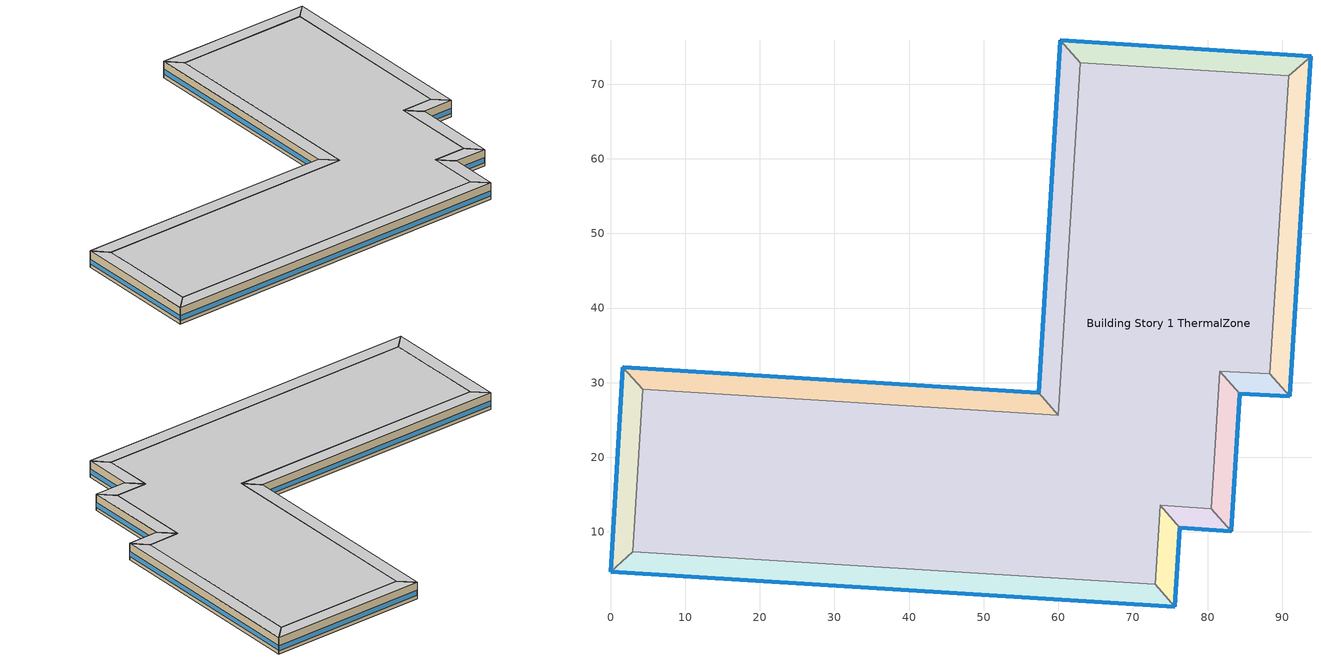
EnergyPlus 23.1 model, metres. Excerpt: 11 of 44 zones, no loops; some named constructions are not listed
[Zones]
Building Story 1 ThermalZone
 floor ground (Typical Insulated Carpeted 8in Slab Floor): 90.86,71.1 88.35,31.19 81.66,31.53 80.51,13.11 73.64,13.55 72.97,3 3,7.31 4.32,29.1 60.01,25.66 62.93,72.85 z0
 wall adiabatic (Typical Interior Wall): 62.93,72.85 60.01,25.66 4.32,29.1 3,7.31 72.97,3 73.64,13.55 80.51,13.11 81.66,31.53 88.35,31.19 90.86,71.1 62.93,72.85 z0:3.6
 ceiling adiabatic (Typical Interior Ceiling): 62.93,72.85 60.01,25.66 4.32,29.1 3,7.31 72.97,3 73.64,13.55 80.51,13.11 81.66,31.53 88.35,31.19 90.86,71.1 z3.6
Building Story 1 ThermalZone 1
 floor ground (Typical Insulated Carpeted 8in Slab Floor): 93.86,73.74 91.02,28.21 88.35,31.19 90.86,71.1 z0
 wall outside (Typical Insulated Steel Framed Exterior Wall R-20.41): 91.02,28.21 93.86,73.74 z0:3.6
 wall adiabatic (Typical Interior Wall): 93.86,73.74 90.86,71.1 88.35,31.19 91.02,28.21 z0:3.6
 window (U 0.48 SHGC 0.40 Dbl Ref-D Clr 6mm/13mm): 91.02,28.24 93.86,73.72 z0.76:1.84
 ceiling adiabatic (Typical Interior Ceiling): 90.86,71.1 88.35,31.19 91.02,28.21 93.86,73.74 z3.6
Building Story 1 ThermalZone 10
 floor ground (Typical Insulated Carpeted 8in Slab Floor): 60.29,75.85 93.86,73.74 90.86,71.1 62.93,72.85 z0
 wall outside (Typical Insulated Steel Framed Exterior Wall R-20.41): 93.86,73.74 60.29,75.85 z0:3.6
 wall adiabatic (Typical Interior Wall): 60.29,75.85 62.93,72.85 90.86,71.1 93.86,73.74 z0:3.6
 window (U 0.48 SHGC 0.40 Dbl Ref-D Clr 6mm/13mm): 93.84,73.75 60.31,75.85 z0.76:1.84
 ceiling adiabatic (Typical Interior Floor): 62.93,72.85 90.86,71.1 93.86,73.74 60.29,75.85 z3.6
Building Story 1 ThermalZone 2
 floor ground (Typical Insulated Carpeted 8in Slab Floor): 91.02,28.21 84.32,28.54 81.66,31.53 88.35,31.19 z0
 wall outside (Typical Insulated Steel Framed Exterior Wall R-20.41): 84.32,28.54 91.02,28.21 z0:3.6
 wall adiabatic (Typical Interior Wall): 91.02,28.21 88.35,31.19 81.66,31.53 84.32,28.54 z0:3.6
 window (U 0.48 SHGC 0.40 Dbl Ref-D Clr 6mm/13mm): 84.34,28.54 90.99,28.21 z0.76:1.85
 ceiling adiabatic (Typical Interior Ceiling): 88.35,31.19 81.66,31.53 84.32,28.54 91.02,28.21 z3.6
Building Story 1 ThermalZone 3
 floor ground (Typical Insulated Carpeted 8in Slab Floor): 84.32,28.54 83.15,10.11 80.51,13.11 81.66,31.53 z0
 wall outside (Typical Insulated Steel Framed Exterior Wall R-20.41): 83.15,10.11 84.32,28.54 z0:3.6
 wall adiabatic (Typical Interior Wall): 84.32,28.54 81.66,31.53 80.51,13.11 83.15,10.11 z0:3.6
 window (U 0.48 SHGC 0.40 Dbl Ref-D Clr 6mm/13mm): 83.15,10.13 84.32,28.52 z0.76:1.84
 ceiling adiabatic (Typical Interior Ceiling): 81.66,31.53 80.51,13.11 83.15,10.11 84.32,28.54 z3.6
Building Story 1 ThermalZone 4
 floor ground (Typical Insulated Carpeted 8in Slab Floor): 83.15,10.11 76.28,10.55 73.64,13.55 80.51,13.11 z0
 wall outside (Typical Insulated Steel Framed Exterior Wall R-20.41): 76.28,10.55 83.15,10.11 z0:3.6
 wall adiabatic (Typical Interior Wall): 83.15,10.11 80.51,13.11 73.64,13.55 76.28,10.55 z0:3.6
 window (U 0.48 SHGC 0.40 Dbl Ref-D Clr 6mm/13mm): 76.31,10.55 83.12,10.11 z0.76:1.85
 ceiling adiabatic (Typical Interior Floor): 80.51,13.11 73.64,13.55 76.28,10.55 83.15,10.11 z3.6
Building Story 1 ThermalZone 5
 floor ground (Typical Insulated Carpeted 8in Slab Floor): 76.28,10.55 75.61,0 72.97,3 73.64,13.55 z0
 wall outside (Typical Insulated Steel Framed Exterior Wall R-20.41): 75.61,0 76.28,10.55 z0:3.6
 wall adiabatic (Typical Interior Wall): 76.28,10.55 73.64,13.55 72.97,3 75.61,0 z0:3.6
 window (U 0.48 SHGC 0.40 Dbl Ref-D Clr 6mm/13mm): 75.61,0.03 76.28,10.53 z0.76:1.85
 ceiling adiabatic (Typical Interior Floor): 73.64,13.55 72.97,3 75.61,0 76.28,10.55 z3.6
Building Story 1 ThermalZone 6
 floor ground (Typical Insulated Carpeted 8in Slab Floor): 75.61,0 0,4.66 3,7.31 72.97,3 z0
 wall outside (Typical Insulated Steel Framed Exterior Wall R-20.41): 0,4.66 75.61,0 z0:3.6
 wall adiabatic (Typical Interior Wall): 75.61,0 72.97,3 3,7.31 0,4.66 z0:3.6
 window (U 0.48 SHGC 0.40 Dbl Ref-D Clr 6mm/13mm): 0.03,4.66 75.59,0 z0.76:1.84
 ceiling adiabatic (Typical Interior Floor): 72.97,3 3,7.31 0,4.66 75.61,0 z3.6
Building Story 1 ThermalZone 7
 floor ground (Typical Insulated Carpeted 8in Slab Floor): 0,4.66 1.67,32.1 4.32,29.1 3,7.31 z0
 wall outside (Typical Insulated Steel Framed Exterior Wall R-20.41): 1.67,32.1 0,4.66 z0:3.6
 wall adiabatic (Typical Interior Wall): 0,4.66 3,7.31 4.32,29.1 1.67,32.1 z0:3.6
 window (U 0.48 SHGC 0.40 Dbl Ref-D Clr 6mm/13mm): 1.67,32.07 0,4.69 z0.76:1.84
 ceiling adiabatic (Typical Interior Floor): 3,7.31 4.32,29.1 1.67,32.1 0,4.66 z3.6
Building Story 1 ThermalZone 8
 floor ground (Typical Insulated Carpeted 8in Slab Floor): 1.67,32.1 57.36,28.65 60.01,25.66 4.32,29.1 z0
 wall outside (Typical Insulated Steel Framed Exterior Wall R-20.41): 57.36,28.65 1.67,32.1 z0:3.6
 wall adiabatic (Typical Interior Wall): 1.67,32.1 4.32,29.1 60.01,25.66 57.36,28.65 z0:3.6
 window (U 0.48 SHGC 0.40 Dbl Ref-D Clr 6mm/13mm): 57.33,28.66 1.7,32.09 z0.76:1.84
 ceiling adiabatic (Typical Interior Floor): 4.32,29.1 60.01,25.66 57.36,28.65 1.67,32.1 z3.6
Building Story 1 ThermalZone 9
 floor ground (Typical Insulated Carpeted 8in Slab Floor): 57.36,28.65 60.29,75.85 62.93,72.85 60.01,25.66 z0
 wall outside (Typical Insulated Steel Framed Exterior Wall R-20.41): 60.29,75.85 57.36,28.65 z0:3.6
 wall adiabatic (Typical Interior Wall): 57.36,28.65 60.01,25.66 62.93,72.85 60.29,75.85 z0:3.6
 window (U 0.48 SHGC 0.40 Dbl Ref-D Clr 6mm/13mm): 60.29,75.83 57.36,28.68 z0.76:1.84
 ceiling adiabatic (Typical Interior Floor): 60.01,25.66 62.93,72.85 60.29,75.85 57.36,28.65 z3.6
[Building]
bld_31: Terrain=City
[Site:Location]
Laramie General Brees Field_WY_USA: Latitude {deg}=41.3149; Longitude {deg}=-105.578; Time Zone {hr}=-7; Elevation {m}=2215
[Site:GroundTemperature:FCfactorMethod]
8.6, 2.8, -4.1, -8.8, -2.2, 0.3, 6.7, 10.1, 16.5, 20.6, 19.2, 14.7
[Site:WaterMainsTemperature]
Calculation Method=Correlation; Annual Average Outdoor Air Temperature {C}=8.96667; Maximum Difference In Monthly Average Outdoor Air Temperatures {deltaC}=26.2
[SizingPeriod:DesignDay] Day of Month=21; Dry-Bulb Temperature Range Modifier Type=DefaultMultipliers; Humidity Condition Type=Wetbulb; Barometric Pressure {Pa}=98769; Rain Indicator=No; Snow Indicator=No; Daylight Saving Time Indicator=No; Begin Environment Reset Mode=FullResetAtBeginEnvironment
Name | Month | Day Type | Maximum Dry-Bulb Temperature {C} | Daily Dry-Bulb Temperature Range {deltaC} | Wetbulb or DewPoint at Maximum Dry-Bulb {C} | Wind Speed {m/s} | Wind Direction {deg} | Solar Model Indicator | ASHRAE Clear Sky Optical Depth for Beam Irradiance (taub) | ASHRAE Clear Sky Optical Depth for Diffuse Irradiance (taud) | Sky Clearness
Buffalo Niagara Intl Ap Ann Clg .4% Condns DB=>MWB 1 | 7 | SummerDesignDay | 30.3 | 9.3 | 21.8 | 5.7 | 240 | ASHRAETau | 0.462 | 2.001
Buffalo Niagara Intl Ap Ann Clg .4% Condns WB=>MDB 1 | 7 | SummerDesignDay | 27.8 | 9.3 | 23.8 | 5.7 | 240 | ASHRAETau | 0.462 | 2.001
Buffalo Niagara Intl Ap Ann Htg 99.6% Condns DB 1 | 1 | WinterDesignDay | -16.3 | 0 | -16.3 | 5.1 | 270 | ASHRAEClearSky |  |  | 0
[Material] Thermal Absorptance=0.9; Solar Absorptance=0.7
Name | Roughness | Thickness {m} | Conductivity {W/m-K} | Density {kg/m3} | Specific Heat {J/kg-K} | Visible Absorptance
100mm Normalweight concrete floor | MediumRough | 0.1016 | 2.31045 | 2322 | 832.557 | 0.7
25mm Stucco | Smooth | 0.0254 | 0.72 | 1856 | 840 | 0.7
5/8 in. Gypsum Board | MediumSmooth | 0.0159 | 0.16 | 800 | 1090 | 0.7
8 in. Normalweight Concrete Floor | MediumRough | 0.2032 | 2.31 | 2322 | 832 | 0.7
G01 13mm gypsum board | Smooth | 0.0127 | 0.160031 | 800.001 | 1090.73 | 0.5
[Material:NoMass] Roughness=Smooth; Thermal Absorptance=0.9; Solar Absorptance=0.7
Name | Thermal Resistance {m2-K/W} | Visible Absorptance
CP02 CARPET PAD; Typical Carpet Pad | 0.21648 | 0.8
Typical Insulation R-18.23 | 3.21036 | 0.7
[WindowMaterial:Gas]
AIR 13MM: Gas Type=Air; Thickness {m}=0.0127
[WindowMaterial:Glazing] Optical Data Type=SpectralAverage; Thickness {m}=0.006; Infrared Transmittance at Normal Incidence=0; Front Side Infrared Hemispherical Emissivity=0.84; Conductivity {W/m-K}=0.9; Dirt Correction Factor for Solar and Visible Transmittance=1; Solar Diffusing=No
Name | Solar Transmittance at Normal Incidence | Front Side Solar Reflectance at Normal Incidence | Back Side Solar Reflectance at Normal Incidence | Visible Transmittance at Normal Incidence | Front Side Visible Reflectance at Normal Incidence | Back Side Visible Reflectance at Normal Incidence | Back Side Infrared Hemispherical Emissivity
CLEAR 6MM | 0.775 | 0.071 | 0.071 | 0.881 | 0.08 | 0.08 | 0.84
REF D CLEAR 6MM | 0.429 | 0.308 | 0.379 | 0.334 | 0.453 | 0.505 | 0.82
[Construction]
Typical Insulated Carpeted 8in Slab Floor: 8 in. Normalweight Concrete Floor, Typical Carpet Pad
Typical Insulated Steel Framed Exterior Wall R-20.41: 25mm Stucco, 5/8 in. Gypsum Board, Typical Insulation R-18.23, 5/8 in. Gypsum Board
Typical Interior Ceiling: CP02 CARPET PAD, 100mm Normalweight concrete floor
Typical Interior Floor: 100mm Normalweight concrete floor, CP02 CARPET PAD
Typical Interior Wall: G01 13mm gypsum board, G01 13mm gypsum board
U 0.48 SHGC 0.40 Dbl Ref-D Clr 6mm/13mm: REF D CLEAR 6MM, AIR 13MM, CLEAR 6MM
[Zone] Multiplier=1; Part of Total Floor Area=Yes
Building Story 1 ThermalZone; Building Story 1 ThermalZone 1; Building Story 1 ThermalZone 10; Building Story 1 ThermalZone 2; Building Story 1 ThermalZone 3; Building Story 1 ThermalZone 4; Building Story 1 ThermalZone 5; Building Story 1 ThermalZone 6; Building Story 1 ThermalZone 7; Building Story 1 ThermalZone 8; Building Story 1 ThermalZone 9
[Space] Space Type=Story Ground Blended Space Type
Name | Zone
Building Story 1 Space | Building Story 1 ThermalZone
Building Story 1 Space 1 | Building Story 1 ThermalZone 1
Building Story 1 Space 10 | Building Story 1 ThermalZone 10
Building Story 1 Space 2 | Building Story 1 ThermalZone 2
Building Story 1 Space 3 | Building Story 1 ThermalZone 3
Building Story 1 Space 4 | Building Story 1 ThermalZone 4
Building Story 1 Space 5 | Building Story 1 ThermalZone 5
Building Story 1 Space 6 | Building Story 1 ThermalZone 6
Building Story 1 Space 7 | Building Story 1 ThermalZone 7
Building Story 1 Space 8 | Building Story 1 ThermalZone 8
Building Story 1 Space 9 | Building Story 1 ThermalZone 9
[InternalMass] Construction=InteriorFurnishings 1
Name | Zone or ZoneList | Space or SpaceList | Surface Area {m2}
Building Story 1 Space 2 Office OfficeLarge Data Center A  - Story Ground Mass; Building Story 1 Space 2 Office OfficeLarge Data Center C  - Story Ground Mass | Building Story 1 ThermalZone 2 | Building Story 1 Space 2 | 0.0523151
Building Story 1 Space 6 Office OfficeLarge Data Center A  - Story Ground Mass; Building Story 1 Space 6 Office OfficeLarge Data Center C  - Story Ground Mass | Building Story 1 ThermalZone 6 | Building Story 1 Space 6 | 0.565582
Building Story 1 Space Office OfficeLarge Data Center A  - Story Ground Mass; Building Story 1 Space Office OfficeLarge Data Center C  - Story Ground Mass | Building Story 1 ThermalZone | Building Story 1 Space | 7.89487
Building Story 1 Space 1 Office OfficeLarge Data Center A  - Story Ground Mass; Building Story 1 Space 1 Office OfficeLarge Data Center C  - Story Ground Mass | Building Story 1 ThermalZone 1 | Building Story 1 Space 1 | 0.33284
Building Story 1 Space 4 Office OfficeLarge Data Center A  - Story Ground Mass; Building Story 1 Space 4 Office OfficeLarge Data Center C  - Story Ground Mass | Building Story 1 ThermalZone 4 | Building Story 1 Space 4 | 0.0532982
Building Story 1 Space 3 Office OfficeLarge Data Center A  - Story Ground Mass; Building Story 1 Space 3 Office OfficeLarge Data Center C  - Story Ground Mass | Building Story 1 ThermalZone 3 | Building Story 1 Space 3 | 0.143468
Building Story 1 Space 7 Office OfficeLarge Data Center A  - Story Ground Mass; Building Story 1 Space 7 Office OfficeLarge Data Center C  - Story Ground Mass | Building Story 1 ThermalZone 7 | Building Story 1 Space 7 | 0.19108
Building Story 1 Space 5 Office OfficeLarge Data Center A  - Story Ground Mass; Building Story 1 Space 5 Office OfficeLarge Data Center C  - Story Ground Mass | Building Story 1 ThermalZone 5 | Building Story 1 Space 5 | 0.0819838
Building Story 1 Space 8 Office OfficeLarge Data Center A  - Story Ground Mass; Building Story 1 Space 8 Office OfficeLarge Data Center C  - Story Ground Mass | Building Story 1 ThermalZone 8 | Building Story 1 Space 8 | 0.43233
Building Story 1 Space 9 Office OfficeLarge Data Center A  - Story Ground Mass; Building Story 1 Space 9 Office OfficeLarge Data Center C  - Story Ground Mass | Building Story 1 ThermalZone 9 | Building Story 1 Space 9 | 0.366481
Building Story 1 Space 10 Office OfficeLarge Data Center A  - Story Ground Mass; Building Story 1 Space 10 Office OfficeLarge Data Center C  - Story Ground Mass | Building Story 1 ThermalZone 10 | Building Story 1 Space 10 | 0.238804
Building Story 1 Space 2 Office OfficeLarge Data Center B  - Story Ground Mass | Building Story 1 ThermalZone 2 | Building Story 1 Space 2 | 0.469636
Building Story 1 Space 6 Office OfficeLarge Data Center B  - Story Ground Mass | Building Story 1 ThermalZone 6 | Building Story 1 Space 6 | 5.07727
Building Story 1 Space Office OfficeLarge Data Center B  - Story Ground Mass | Building Story 1 ThermalZone | Building Story 1 Space | 70.8729
Building Story 1 Space 1 Office OfficeLarge Data Center B  - Story Ground Mass | Building Story 1 ThermalZone 1 | Building Story 1 Space 1 | 2.98793
Building Story 1 Space 4 Office OfficeLarge Data Center B  - Story Ground Mass | Building Story 1 ThermalZone 4 | Building Story 1 Space 4 | 0.478462
Building Story 1 Space 3 Office OfficeLarge Data Center B  - Story Ground Mass | Building Story 1 ThermalZone 3 | Building Story 1 Space 3 | 1.28792
Building Story 1 Space 7 Office OfficeLarge Data Center B  - Story Ground Mass | Building Story 1 ThermalZone 7 | Building Story 1 Space 7 | 1.71534
Building Story 1 Space 5 Office OfficeLarge Data Center B  - Story Ground Mass | Building Story 1 ThermalZone 5 | Building Story 1 Space 5 | 0.735975
Building Story 1 Space 8 Office OfficeLarge Data Center B  - Story Ground Mass | Building Story 1 ThermalZone 8 | Building Story 1 Space 8 | 3.88106
Building Story 1 Space 9 Office OfficeLarge Data Center B  - Story Ground Mass | Building Story 1 ThermalZone 9 | Building Story 1 Space 9 | 3.28993
Building Story 1 Space 10 Office OfficeLarge Data Center B  - Story Ground Mass | Building Story 1 ThermalZone 10 | Building Story 1 Space 10 | 2.14376
Building Story 1 Space 2 Office OfficeLarge Main Data Center A  - Story Ground Mass; Building Story 1 Space 2 Office OfficeLarge Main Data Center C  - Story Ground Mass | Building Story 1 ThermalZone 2 | Building Story 1 Space 2 | 0.0940558
Building Story 1 Space 6 Office OfficeLarge Main Data Center A  - Story Ground Mass; Building Story 1 Space 6 Office OfficeLarge Main Data Center C  - Story Ground Mass | Building Story 1 ThermalZone 6 | Building Story 1 Space 6 | 1.01684
Building Story 1 Space Office OfficeLarge Main Data Center A  - Story Ground Mass; Building Story 1 Space Office OfficeLarge Main Data Center C  - Story Ground Mass | Building Story 1 ThermalZone | Building Story 1 Space | 14.194
Building Story 1 Space 1 Office OfficeLarge Main Data Center A  - Story Ground Mass; Building Story 1 Space 1 Office OfficeLarge Main Data Center C  - Story Ground Mass | Building Story 1 ThermalZone 1 | Building Story 1 Space 1 | 0.598404
Building Story 1 Space 4 Office OfficeLarge Main Data Center A  - Story Ground Mass; Building Story 1 Space 4 Office OfficeLarge Main Data Center C  - Story Ground Mass | Building Story 1 ThermalZone 4 | Building Story 1 Space 4 | 0.0958234
Building Story 1 Space 3 Office OfficeLarge Main Data Center A  - Story Ground Mass; Building Story 1 Space 3 Office OfficeLarge Main Data Center C  - Story Ground Mass | Building Story 1 ThermalZone 3 | Building Story 1 Space 3 | 0.257937
Building Story 1 Space 7 Office OfficeLarge Main Data Center A  - Story Ground Mass; Building Story 1 Space 7 Office OfficeLarge Main Data Center C  - Story Ground Mass | Building Story 1 ThermalZone 7 | Building Story 1 Space 7 | 0.343537
Building Story 1 Space 5 Office OfficeLarge Main Data Center A  - Story Ground Mass; Building Story 1 Space 5 Office OfficeLarge Main Data Center C  - Story Ground Mass | Building Story 1 ThermalZone 5 | Building Story 1 Space 5 | 0.147396
Building Story 1 Space 8 Office OfficeLarge Main Data Center A  - Story Ground Mass; Building Story 1 Space 8 Office OfficeLarge Main Data Center C  - Story Ground Mass | Building Story 1 ThermalZone 8 | Building Story 1 Space 8 | 0.777275
Building Story 1 Space 9 Office OfficeLarge Main Data Center A  - Story Ground Mass; Building Story 1 Space 9 Office OfficeLarge Main Data Center C  - Story Ground Mass | Building Story 1 ThermalZone 9 | Building Story 1 Space 9 | 0.658886
Building Story 1 Space 10 Office OfficeLarge Main Data Center A  - Story Ground Mass; Building Story 1 Space 10 Office OfficeLarge Main Data Center C  - Story Ground Mass | Building Story 1 ThermalZone 10 | Building Story 1 Space 10 | 0.429339
Building Story 1 Space 2 Office OfficeLarge Main Data Center B  - Story Ground Mass | Building Story 1 ThermalZone 2 | Building Story 1 Space 2 | 0.844346
Building Story 1 Space 6 Office OfficeLarge Main Data Center B  - Story Ground Mass | Building Story 1 ThermalZone 6 | Building Story 1 Space 6 | 9.12828
Building Story 1 Space Office OfficeLarge Main Data Center B  - Story Ground Mass | Building Story 1 ThermalZone | Building Story 1 Space | 127.42
Building Story 1 Space 1 Office OfficeLarge Main Data Center B  - Story Ground Mass | Building Story 1 ThermalZone 1 | Building Story 1 Space 1 | 5.37192
Building Story 1 Space 4 Office OfficeLarge Main Data Center B  - Story Ground Mass | Building Story 1 ThermalZone 4 | Building Story 1 Space 4 | 0.860213
Building Story 1 Space 3 Office OfficeLarge Main Data Center B  - Story Ground Mass | Building Story 1 ThermalZone 3 | Building Story 1 Space 3 | 2.31552
Building Story 1 Space 7 Office OfficeLarge Main Data Center B  - Story Ground Mass | Building Story 1 ThermalZone 7 | Building Story 1 Space 7 | 3.08396
Building Story 1 Space 5 Office OfficeLarge Main Data Center B  - Story Ground Mass | Building Story 1 ThermalZone 5 | Building Story 1 Space 5 | 1.32319
Building Story 1 Space 8 Office OfficeLarge Main Data Center B  - Story Ground Mass | Building Story 1 ThermalZone 8 | Building Story 1 Space 8 | 6.97765
Building Story 1 Space 9 Office OfficeLarge Main Data Center B  - Story Ground Mass | Building Story 1 ThermalZone 9 | Building Story 1 Space 9 | 5.91487
Building Story 1 Space 10 Office OfficeLarge Main Data Center B  - Story Ground Mass | Building Story 1 ThermalZone 10 | Building Story 1 Space 10 | 3.85421
Building Story 1 Space 2 SecondarySchool Auditorium A  - Story Ground Mass; Building Story 1 Space 2 SecondarySchool Auditorium C  - Story Ground Mass | Building Story 1 ThermalZone 2 | Building Story 1 Space 2 | 0.420747
Building Story 1 Space 6 SecondarySchool Auditorium A  - Story Ground Mass; Building Story 1 Space 6 SecondarySchool Auditorium C  - Story Ground Mass | Building Story 1 ThermalZone 6 | Building Story 1 Space 6 | 4.54872
Building Story 1 Space SecondarySchool Auditorium A  - Story Ground Mass; Building Story 1 Space SecondarySchool Auditorium C  - Story Ground Mass | Building Story 1 ThermalZone | Building Story 1 Space | 63.4949
Building Story 1 Space 1 SecondarySchool Auditorium A  - Story Ground Mass; Building Story 1 Space 1 SecondarySchool Auditorium C  - Story Ground Mass | Building Story 1 ThermalZone 1 | Building Story 1 Space 1 | 2.67689
Building Story 1 Space 4 SecondarySchool Auditorium A  - Story Ground Mass; Building Story 1 Space 4 SecondarySchool Auditorium C  - Story Ground Mass | Building Story 1 ThermalZone 4 | Building Story 1 Space 4 | 0.428654
Building Story 1 Space 3 SecondarySchool Auditorium A  - Story Ground Mass; Building Story 1 Space 3 SecondarySchool Auditorium C  - Story Ground Mass | Building Story 1 ThermalZone 3 | Building Story 1 Space 3 | 1.15385
Building Story 1 Space 7 SecondarySchool Auditorium A  - Story Ground Mass; Building Story 1 Space 7 SecondarySchool Auditorium C  - Story Ground Mass | Building Story 1 ThermalZone 7 | Building Story 1 Space 7 | 1.53677
Building Story 1 Space 5 SecondarySchool Auditorium A  - Story Ground Mass; Building Story 1 Space 5 SecondarySchool Auditorium C  - Story Ground Mass | Building Story 1 ThermalZone 5 | Building Story 1 Space 5 | 0.659359
Building Story 1 Space 8 SecondarySchool Auditorium A  - Story Ground Mass; Building Story 1 Space 8 SecondarySchool Auditorium C  - Story Ground Mass | Building Story 1 ThermalZone 8 | Building Story 1 Space 8 | 3.47704
Building Story 1 Space 9 SecondarySchool Auditorium A  - Story Ground Mass; Building Story 1 Space 9 SecondarySchool Auditorium C  - Story Ground Mass | Building Story 1 ThermalZone 9 | Building Story 1 Space 9 | 2.94744
Building Story 1 Space 10 SecondarySchool Auditorium A  - Story Ground Mass; Building Story 1 Space 10 SecondarySchool Auditorium C  - Story Ground Mass | Building Story 1 ThermalZone 10 | Building Story 1 Space 10 | 1.9206
Building Story 1 Space 2 SecondarySchool Auditorium B  - Story Ground Mass | Building Story 1 ThermalZone 2 | Building Story 1 Space 2 | 3.77707
Building Story 1 Space 6 SecondarySchool Auditorium B  - Story Ground Mass | Building Story 1 ThermalZone 6 | Building Story 1 Space 6 | 40.8342
Building Story 1 Space SecondarySchool Auditorium B  - Story Ground Mass | Building Story 1 ThermalZone | Building Story 1 Space | 569.999
Building Story 1 Space 1 SecondarySchool Auditorium B  - Story Ground Mass | Building Story 1 ThermalZone 1 | Building Story 1 Space 1 | 24.0306
Building Story 1 Space 4 SecondarySchool Auditorium B  - Story Ground Mass | Building Story 1 ThermalZone 4 | Building Story 1 Space 4 | 3.84806
Building Story 1 Space 3 SecondarySchool Auditorium B  - Story Ground Mass | Building Story 1 ThermalZone 3 | Building Story 1 Space 3 | 10.3582
Building Story 1 Space 7 SecondarySchool Auditorium B  - Story Ground Mass | Building Story 1 ThermalZone 7 | Building Story 1 Space 7 | 13.7957
Building Story 1 Space 5 SecondarySchool Auditorium B  - Story Ground Mass | Building Story 1 ThermalZone 5 | Building Story 1 Space 5 | 5.91911
Building Story 1 Space 8 SecondarySchool Auditorium B  - Story Ground Mass | Building Story 1 ThermalZone 8 | Building Story 1 Space 8 | 31.2136
Building Story 1 Space 9 SecondarySchool Auditorium B  - Story Ground Mass | Building Story 1 ThermalZone 9 | Building Story 1 Space 9 | 26.4594
Building Story 1 Space 10 SecondarySchool Auditorium B  - Story Ground Mass | Building Story 1 ThermalZone 10 | Building Story 1 Space 10 | 17.2413
Building Story 1 Space 2 SecondarySchool Cafeteria A  - Story Ground Mass | Building Story 1 ThermalZone 2 | Building Story 1 Space 2 | 0.266306
Building Story 1 Space 6 SecondarySchool Cafeteria A  - Story Ground Mass | Building Story 1 ThermalZone 6 | Building Story 1 Space 6 | 2.87905
Building Story 1 Space SecondarySchool Cafeteria A  - Story Ground Mass | Building Story 1 ThermalZone | Building Story 1 Space | 40.1883
Building Story 1 Space 1 SecondarySchool Cafeteria A  - Story Ground Mass | Building Story 1 ThermalZone 1 | Building Story 1 Space 1 | 1.6943
Building Story 1 Space 4 SecondarySchool Cafeteria A  - Story Ground Mass | Building Story 1 ThermalZone 4 | Building Story 1 Space 4 | 0.271311
Building Story 1 Space 3 SecondarySchool Cafeteria A  - Story Ground Mass | Building Story 1 ThermalZone 3 | Building Story 1 Space 3 | 0.730312
Building Story 1 Space 7 SecondarySchool Cafeteria A  - Story Ground Mass | Building Story 1 ThermalZone 7 | Building Story 1 Space 7 | 0.972678
Building Story 1 Space 5 SecondarySchool Cafeteria A  - Story Ground Mass | Building Story 1 ThermalZone 5 | Building Story 1 Space 5 | 0.417332
Building Story 1 Space 8 SecondarySchool Cafeteria A  - Story Ground Mass | Building Story 1 ThermalZone 8 | Building Story 1 Space 8 | 2.20075
Building Story 1 Space 9 SecondarySchool Cafeteria A  - Story Ground Mass | Building Story 1 ThermalZone 9 | Building Story 1 Space 9 | 1.86554
Building Story 1 Space 10 SecondarySchool Cafeteria A  - Story Ground Mass | Building Story 1 ThermalZone 10 | Building Story 1 Space 10 | 1.21562
Building Story 1 Space 2 SecondarySchool Cafeteria B  - Story Ground Mass | Building Story 1 ThermalZone 2 | Building Story 1 Space 2 | 2.39065
